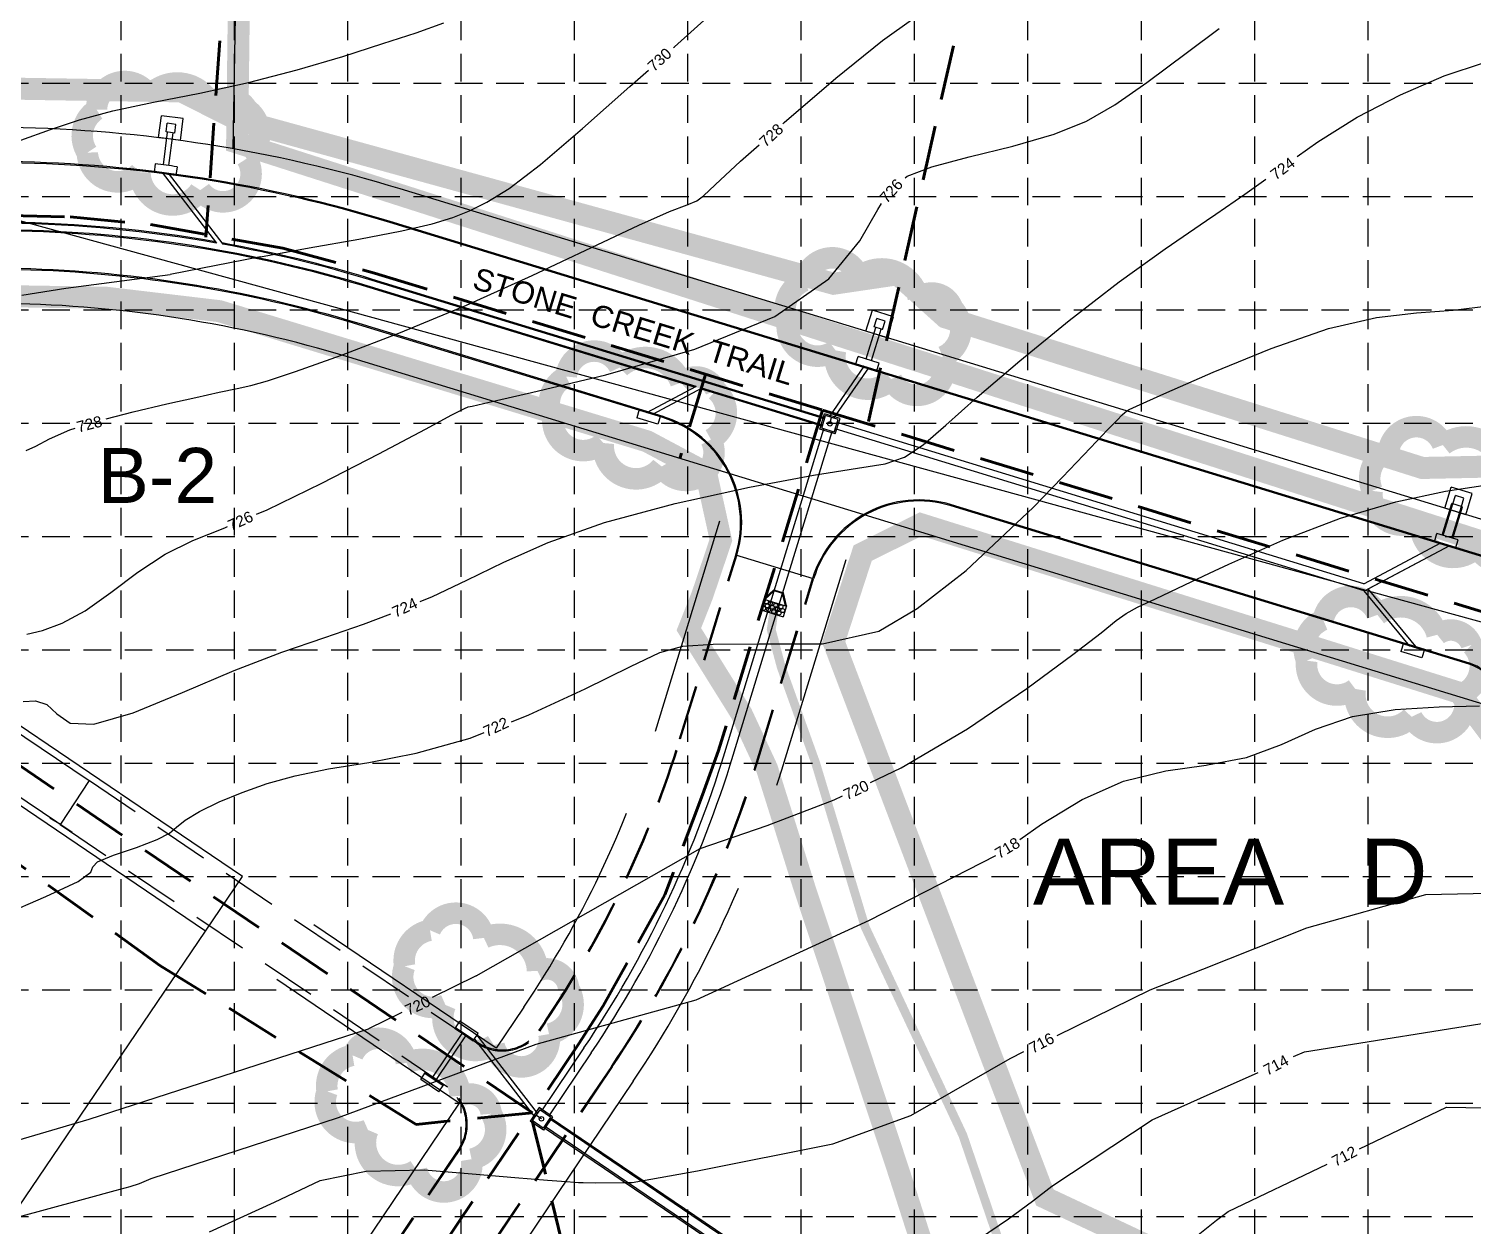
# Model space of a CAD drawing. Extents: x 3769 to 7071, y 3587 to 5652.
# Drawn here: x 5224 to 5880, y 4409 to 4953 of the extents above; entities that cross this region are included whole.
import ezdxf
from ezdxf.enums import TextEntityAlignment as Align

# ---------------------------------------------------------------- set-up
doc = ezdxf.new("R2010")
doc.units = 0
doc.header["$LTSCALE"] = 100
doc.header["$MEASUREMENT"] = 0
for name, pattern in [('CENTERX2', [4, 2.5, -0.5, 0.5, -0.5]), ('DASHED2', [0.375, 0.25, -0.125]), ('DASHEDX2', [1.5, 1, -0.5]), ('DIVIDE2', [0.625, 0.25, -0.125, 0, -0.125, 0, -0.125]), ('HIDDEN', [0.375, 0.25, -0.125])]:
    doc.linetypes.add(name, pattern=pattern)
doc.layers.get('0').update_dxf_attribs({"linetype": 'CONTINUOUS'})
for name, color, linetype in [('1 STORM PIPE', 5, 'CONTINUOUS'), ('ADJACENT', 3, 'CONTINUOUS'), ('BOUNDARY', 1, 'CONTINUOUS'), ('BTEXT', 5, 'CONTINUOUS'), ('DRAINAGE', 12, 'DASHED2'), ('EC', 43, 'CONTINUOUS'), ('FLOWLINE', 5, 'DIVIDE2'), ('GRID', 254, 'HIDDEN'), ('LEGEND', 7, 'CONTINUOUS'), ('Limits of disturbance', 1, 'CONTINUOUS'), ('LOTLINE', 5, 'CONTINUOUS'), ('PAVEMENT-FUTRE', 2, 'DASHED2'), ('PC', 43, 'CONTINUOUS'), ('ROAD', 7, 'CONTINUOUS')]:
    doc.layers.add(name, color=color, linetype=linetype)
doc.styles.get("Standard").update_dxf_attribs({"font": 'ARIAL.TTF'})

msp = doc.modelspace()

# ---------------------------------------------------------------- linework, layer by layer
at = {"color": 7}
for p, q in [((5892.16, 4711.09), (5387.69, 4865.32)), ((5892.3, 4711.57), (5387.84, 4865.8)), ((5511.59, 4776.72), (5373.51, 4818.94)), ((5511.74, 4777.2), (5373.66, 4819.42)), ((5877.98, 4664.71), (5642.6, 4736.67)), ((5878.12, 4665.19), (5642.75, 4737.15)), ((5580.17, 4703.47), (5544.79, 4714.29))]:
    msp.add_line(p, q, dxfattribs=at)
msp.add_lwpolyline([(5276.58, 5540.48), (6243.48, 4961.4), (6026.44, 4644.59), (5047.33, 4913.34), (5057.11, 5540.48)], dxfattribs=at)
for centre, radius, start, end in [((5205.25, 4268.59), 624, 73, 89.09194), ((5205.25, 4268.59), 624.5, 73, 89.09194), ((5205.25, 4268.59), 575.5, 73, 89.09194), ((5205.25, 4268.59), 576, 73, 89.09194), ((5496.97, 4728.91), 50, 343, 73), ((5496.97, 4728.91), 50.5, 343, 73), ((5627.99, 4688.85), 50.5, 73, 163), ((5627.99, 4688.85), 50, 73, 163), ((5872.13, 4645.58), 20, 16.79685, 73), ((5872.13, 4645.58), 20.5, 16.79685, 73)]:
    msp.add_arc(centre, radius, start, end, dxfattribs=at)
at = {"layer": '1 STORM PIPE'}
for p, q in [((5282.55, 4903.92), (5283.83, 4913.83)), ((5293.75, 4912.56), (5283.83, 4913.83)), ((5285.91, 4906.51), (5286.42, 4910.48)), ((5290.39, 4909.96), (5286.42, 4910.48)), ((5289.88, 4906), (5290.39, 4909.96)), ((5292.47, 4902.64), (5293.75, 4912.56)), ((5292.47, 4902.64), (5282.55, 4903.92)), ((5284.74, 4891.54), (5286.65, 4906.41)), ((5289.88, 4906), (5285.91, 4906.51)), ((5287.22, 4891.22), (5289.13, 4906.09)), ((5281.02, 4892), (5280.5, 4888.03)), ((5290.93, 4890.71), (5290.42, 4886.75)), ((5284.13, 4888.08), (5308.83, 4856.02)), ((5286.93, 4887.72), (5311.76, 4855.5)), ((5585.15, 4776.19), (5379.65, 4839.02)), ((5585.3, 4776.67), (5379.8, 4839.5)), ((5526.1, 4790.59), (5378.63, 4835.67)), ((5526.73, 4790.92), (5378.77, 4836.15)), ((5603.93, 4815.94), (5606.86, 4825.5)), ((5616.42, 4822.58), (5606.86, 4825.5)), ((5604.01, 4803.37), (5608.4, 4817.71)), ((5606.4, 4802.64), (5610.79, 4816.98)), ((5607.68, 4817.93), (5608.85, 4821.76)), ((5611.5, 4816.76), (5607.68, 4817.93)), ((5612.67, 4820.59), (5608.85, 4821.76)), ((5611.5, 4816.76), (5612.67, 4820.59)), ((5613.5, 4813.02), (5616.42, 4822.58)), ((5613.5, 4813.02), (5603.93, 4815.94)), ((5599.25, 4800.64), (5600.42, 4804.46)), ((5609.99, 4801.54), (5600.42, 4804.46)), ((5587.35, 4777.09), (5603.36, 4800.22)), ((5589.36, 4776.48), (5605.19, 4799.35)), ((5608.82, 4797.71), (5599.25, 4800.64)), ((5608.82, 4797.71), (5609.99, 4801.54)), ((5526.73, 4790.92), (5504.25, 4778.97)), ((5529.43, 4790.09), (5506.95, 4778.14)), ((5584.13, 4772.85), (5528.81, 4789.76)), ((5584.27, 4773.32), (5529.43, 4790.09)), ((5500.97, 4780.49), (5499.8, 4776.67)), ((5510.53, 4777.57), (5500.97, 4780.49)), ((5510.53, 4777.57), (5509.36, 4773.75)), ((5583, 4771.45), (5585.14, 4778.46)), ((5583.83, 4771.89), (5585.59, 4777.63)), ((5592.16, 4776.32), (5585.14, 4778.46)), ((5591.33, 4775.87), (5585.59, 4777.63)), ((5509.36, 4773.75), (5499.8, 4776.67)), ((5562.28, 4697.96), (5584.79, 4771.6)), ((5590.02, 4769.3), (5583, 4771.45)), ((5589.57, 4770.14), (5583.83, 4771.89)), ((5589.57, 4770.14), (5591.33, 4775.87)), ((5830.33, 4698.1), (5590.01, 4771.57)), ((5590.02, 4769.3), (5592.16, 4776.32)), ((5830.17, 4701.28), (5590.89, 4774.44)), ((5566.1, 4696.79), (5588.62, 4770.43)), ((5866.92, 4735.54), (5869.84, 4745.1)), ((5879.4, 4742.18), (5869.84, 4745.1)), ((5870.66, 4737.53), (5871.83, 4741.35)), ((5875.66, 4740.18), (5871.83, 4741.35)), ((5874.49, 4736.36), (5875.66, 4740.18)), ((5876.48, 4732.61), (5879.4, 4742.18)), ((5865.8, 4723.33), (5870.18, 4737.67)), ((5866.28, 4723.18), (5870.66, 4737.53)), ((5876.48, 4732.61), (5866.92, 4735.54)), ((5870.1, 4722.01), (5874.49, 4736.36)), ((5874.97, 4736.21), (5870.18, 4737.67)), ((5870.58, 4721.87), (5874.97, 4736.21)), ((5830.17, 4701.28), (5865.14, 4719.87)), ((5830.17, 4701.28), (5865.14, 4719.87)), ((5830.49, 4698.05), (5869.19, 4718.63)), ((5832.21, 4698.96), (5869.19, 4718.63)), ((5862.24, 4720.24), (5863.41, 4724.06)), ((5862.24, 4720.24), (5863.41, 4724.06)), ((5871.8, 4717.31), (5862.24, 4720.24)), ((5872.97, 4721.14), (5863.41, 4724.06)), ((5872.97, 4721.14), (5863.41, 4724.06)), ((5871.8, 4717.31), (5872.97, 4721.14)), ((5871.8, 4717.31), (5872.97, 4721.14)), ((5854.57, 4671.86), (5832.21, 4698.96)), ((5854.57, 4671.86), (5832.21, 4698.96)), ((5539.84, 4624.59), (5562.28, 4697.96)), ((5543.67, 4623.42), (5566.1, 4696.79)), ((5558.06, 4694.03), (5557.71, 4694.39)), ((5558.06, 4694.03), (5567.4, 4691.17)), ((5562.15, 4698.53), (5566.53, 4697.19)), ((5566.1, 4696.79), (5562.28, 4697.96)), ((5851.11, 4672.92), (5830.33, 4698.1)), ((5851.11, 4672.92), (5830.33, 4698.1)), ((5567.4, 4691.17), (5567.89, 4691.28)), ((5848.2, 4674.33), (5847.04, 4670.51)), ((5848.2, 4674.33), (5847.04, 4670.51)), ((5857.77, 4671.41), (5848.2, 4674.33)), ((5856.6, 4667.58), (5847.04, 4670.51)), ((5856.6, 4667.58), (5847.04, 4670.51)), ((5857.77, 4671.41), (5856.6, 4667.58)), ((5857.77, 4671.41), (5856.6, 4667.58)), ((5417.23, 4499.24), (5419.46, 4502.56)), ((5406.88, 4476.61), (5420.8, 4497.38)), ((5408.54, 4475.5), (5422.46, 4496.26)), ((5425.51, 4493.63), (5427.74, 4496.95)), ((5427.21, 4496.17), (5454.61, 4460.71)), ((5426.04, 4494.41), (5453.43, 4458.96)), ((5475.83, 4490.38), (5456.53, 4461.76)), ((5479.15, 4488.14), (5459.84, 4459.52)), ((5401.64, 4475.98), (5403.87, 4479.3)), ((5409.92, 4470.37), (5412.15, 4473.69)), ((5455.52, 4463.25), (5451.41, 4457.16)), ((5461.6, 4459.13), (5455.52, 4463.25)), ((5457.49, 4453.05), (5451.41, 4457.16)), ((5455.7, 4462.32), (5452.34, 4457.34)), ((5457.31, 4453.98), (5452.34, 4457.34)), ((5460.67, 4458.95), (5455.7, 4462.32)), ((5460.67, 4458.95), (5457.31, 4453.98)), ((5461.6, 4459.13), (5457.49, 4453.05)), ((5643.93, 4333.65), (5460.11, 4458.13)), ((5644.31, 4334.21), (5460.48, 4458.68)), ((5641.32, 4329.78), (5457.5, 4454.25)), ((5641.69, 4330.34), (5457.87, 4454.81))]:
    msp.add_line(p, q, dxfattribs=at)
at = {"layer": '1 STORM PIPE', "linetype": 'CENTERX2'}
for p, q in [((5587.58, 4773.88), (5588.35, 4776.78)), ((5456.51, 4458.15), (5454.02, 4459.83))]:
    msp.add_line(p, q, dxfattribs=at)
at = {"layer": '1 STORM PIPE', "linetype": 'Continuous'}
for p, q in [((5427.74, 4496.95), (5419.46, 4502.56)), ((5417.23, 4499.24), (5425.51, 4493.63)), ((5417.51, 4499.65), (5425.79, 4494.04)), ((5409.92, 4470.37), (5401.64, 4475.98)), ((5403.59, 4478.89), (5411.87, 4473.28)), ((5403.87, 4479.3), (5412.15, 4473.69))]:
    msp.add_line(p, q, dxfattribs=at)
at = {"layer": '1 STORM PIPE'}
for centre in [(5587.58, 4773.88), (5456.51, 4458.15)]:
    msp.add_circle(centre, 1, dxfattribs=at)
for centre, radius, start, end in [((5205.25, 4268.59), 628, 82.1584, 83.07076), ((5204.74, 4264.62), 628, 82.1584, 83.07076), ((5205.25, 4268.59), 596.5, 80.0004, 89.09194), ((5205.25, 4268.59), 597, 80.05295, 89.09194), ((5205.25, 4268.59), 593, 73, 89.09194), ((5205.25, 4268.59), 593.5, 73, 89.09194), ((5205.25, 4268.59), 597, 73, 79.76772), ((5205.25, 4268.59), 596.5, 73, 79.71464), ((5058.82, 4771.65), 503, 326, 343), ((5058.82, 4771.65), 507, 326, 343)]:
    msp.add_arc(centre, radius, start, end, dxfattribs=at)
at = {"layer": 'ADJACENT', "color": 7}
for p, q in [((5320.74, 4568.19), (5035.07, 4761.63)), ((5303.92, 4543.35), (5018.25, 4736.79)), ((5557.71, 4694.39), (5562.15, 4698.53)), ((5558.06, 4694.03), (5562.28, 4697.96)), ((5567.4, 4691.17), (5566.1, 4696.79)), ((5567.89, 4691.28), (5566.53, 4697.19)), ((5303.92, 4543.35), (5320.74, 4568.19)), ((5140.54, 4302.66), (5303.92, 4543.35))]:
    msp.add_line(p, q, dxfattribs=at)
at = {"layer": 'BOUNDARY', "color": 7}
msp.add_line((6138.23, 4568.93), (5368.98, 4804.12), dxfattribs=at)
msp.add_line((6138.23, 4568.93), (5368.98, 4804.12), dxfattribs=at)
msp.add_arc((5205.25, 4268.59), 560, 73, 89.09194, dxfattribs=at)
msp.add_arc((5205.25, 4268.59), 560, 73, 89.09194, dxfattribs=at)
at = {"layer": 'BTEXT', "color": 7}
for p, q in [((5557.71, 4694.39), (5556.18, 4689.37)), ((5556.18, 4689.37), (5566.35, 4686.26)), ((5567.89, 4691.28), (5566.35, 4686.26))]:
    msp.add_line(p, q, dxfattribs=at)
for centre in [(5558.69, 4693), (5559.1, 4691.22), (5560.56, 4692.31), (5562.93, 4691.51), (5557.45, 4690.05), (5559.7, 4689.4), (5561.36, 4690.57), (5562.08, 4688.6), (5563.73, 4689.77), (5564.48, 4687.91), (5565.33, 4690.83), (5566.13, 4689.08)]:
    msp.add_circle(centre, 0.914, dxfattribs=at)
at = {"layer": 'DRAINAGE', "color": 3, "lineweight": 80}
for p, q in [((5334.46, 5284.62), (5304.01, 4858.77)), ((5605.07, 4775.01), (5718.63, 5277.11)), ((5214.76, 4868.51), (5242.36, 4867.88)), ((5242.36, 4867.88), (5278.85, 4864.45)), ((5278.85, 4864.45), (5338.96, 4853.73)), ((5338.96, 4853.73), (5380.67, 4842.37)), ((5380.67, 4842.37), (5584.26, 4780.13)), ((5452.37, 4460.95), (4949.83, 4801.23)), ((5531.06, 4796.39), (5519.37, 4758.14)), ((5584.26, 4780.13), (5536.98, 4625.46)), ((5584.26, 4780.13), (6025.22, 4645.31)), ((5536.98, 4625.46), (5529.75, 4605.35)), ((5283.17, 4527.87), (5175.2, 4605.24)), ((5529.75, 4605.35), (5512.58, 4559.89)), ((5512.58, 4559.89), (5495.4, 4529.01)), ((5495.4, 4529.01), (5484.58, 4509.44)), ((5399.59, 4455.64), (5283.17, 4527.87)), ((5484.58, 4509.44), (5473.34, 4492.05)), ((5473.34, 4492.05), (5452.37, 4460.95)), ((5243.42, 4151.18), (5452.37, 4460.95)), ((5452.37, 4460.95), (5399.59, 4455.64)), ((5452.34, 4457.34), (5492.95, 4291.03))]:
    msp.add_line(p, q, dxfattribs=at)
at = {"layer": 'EC', "color": 44}
for p, q in [((5399.62, 4951.54, 732), (5412.1, 4956.15, 732)), ((5611.5, 4948.11, 728), (5625.71, 4958.26, 728)), ((5384.49, 4946.62, 732), (5399.62, 4951.54, 732)), ((5590.31, 4930.91, 728), (5611.5, 4948.11, 728)), ((5750.05, 4942.73, 726), (5764.41, 4953.49, 726)), ((5366.2, 4940.83, 732), (5384.49, 4946.62, 732)), ((5731.52, 4929.02, 726), (5750.05, 4942.73, 726)), ((5345.5, 4934.67, 732), (5366.2, 4940.83, 732)), ((5866.73, 4931.97, 724), (5884.97, 4938.07, 724)), ((5301.26, 4924.1, 732), (5323.47, 4928.91, 732)), ((5323.47, 4928.91, 732), (5345.5, 4934.67, 732)), ((5566.76, 4910.76, 728), (5590.31, 4930.91, 728)), ((5716.98, 4918.77, 726), (5731.52, 4929.02, 726)), ((5846.79, 4923.43, 724), (5866.73, 4931.97, 724)), ((5280.21, 4919.99, 732), (5301.26, 4924.1, 732)), ((5827.14, 4913.19, 724), (5846.79, 4923.43, 724)), ((5246.65, 4912.06, 732), (5261.73, 4916.11, 732)), ((5261.73, 4916.11, 732), (5280.21, 4919.99, 732)), ((5704.11, 4911.36, 726), (5716.98, 4918.77, 726)), ((5233.42, 4907.65, 732), (5246.65, 4912.06, 732)), ((5566.21, 4910.27, 728), (5566.76, 4910.76, 728)), ((5689.44, 4905.49, 726), (5704.11, 4911.36, 726)), ((5809.25, 4901.95, 724), (5827.14, 4913.19, 724)), ((5219.91, 4902.77, 732), (5233.42, 4907.65, 732)), ((5670.74, 4900.12, 726), (5689.44, 4905.49, 726)), ((5546.98, 4893.24, 728), (5555.37, 4900.67, 728)), ((5650.84, 4895.14, 726), (5670.74, 4900.12, 726)), ((5799.86, 4895.3, 724), (5809.25, 4901.95, 724)), ((5535.49, 4882.55, 728), (5546.98, 4893.24, 728)), ((5622.61, 4886.42, 726), (5633.83, 4890.66, 726)), ((5633.83, 4890.66, 726), (5650.84, 4895.14, 726)), ((5530.13, 4877.43, 728), (5535.49, 4882.55, 728)), ((5621.71, 4885.7, 726), (5622.61, 4886.42, 726)), ((5776.05, 4878.23, 724), (5785.59, 4885.12, 724)), ((5527.08, 4875.22, 728), (5530.13, 4877.43, 728)), ((5762.94, 4869.21, 724), (5776.05, 4878.23, 724)), ((5500.72, 4864.18, 728), (5514.75, 4870.31, 728)), ((5514.75, 4870.31, 728), (5522.79, 4873.45, 728)), ((5522.79, 4873.45, 728), (5527.08, 4875.22, 728)), ((5601.2, 4857.02, 726), (5609.33, 4871.31, 726)), ((5609.33, 4871.31, 726), (5611.04, 4873.93, 726)), ((5758.68, 4866.29, 724), (5762.94, 4869.21, 724)), ((5479.25, 4854.02, 728), (5500.72, 4864.18, 728)), ((5739.86, 4853.43, 724), (5758.68, 4866.29, 724)), ((5587.04, 4839.85, 726), (5601.2, 4857.02, 726)), ((5452.24, 4841.23, 728), (5479.25, 4854.02, 728)), ((5719.07, 4838.47, 724), (5739.86, 4853.43, 724)), ((5422.41, 4827.77, 728), (5452.24, 4841.23, 728)), ((5562.61, 4822.64, 726), (5587.04, 4839.85, 726)), ((5696.33, 4820.87, 724), (5719.07, 4838.47, 724)), ((5392.52, 4815.42, 728), (5422.41, 4827.77, 728)), ((5835.89, 4822.25, 722), (5854.08, 4824.38, 722)), ((5854.08, 4824.38, 722), (5870.8, 4825.6, 722)), ((5870.8, 4825.6, 722), (5887.91, 4827.59, 722)), ((5526.17, 4807.83, 726), (5562.61, 4822.64, 726)), ((5673.88, 4802.53, 724), (5696.33, 4820.87, 724)), ((5788.07, 4808.2, 722), (5814.17, 4817.24, 722)), ((5814.17, 4817.24, 722), (5835.89, 4822.25, 722)), ((5365.62, 4805.14, 728), (5392.52, 4815.42, 728)), ((5344.81, 4797.67, 728), (5365.62, 4805.14, 728)), ((5485.81, 4796.21, 726), (5526.17, 4807.83, 726)), ((5761.76, 4797.45, 722), (5788.07, 4808.2, 722)), ((5332, 4793.39, 728), (5344.81, 4797.67, 728)), ((5654.55, 4785.98, 724), (5673.88, 4802.53, 724)), ((5740.61, 4788.15, 722), (5761.69, 4797.42, 722)), ((5761.69, 4797.42, 722), (5761.76, 4797.45, 722)), ((5318.25, 4789.95, 728), (5324.46, 4791.28, 728)), ((5324.46, 4791.28, 728), (5332, 4793.39, 728)), ((5452.06, 4788.16, 726), (5485.81, 4796.21, 726)), ((5286.25, 4782.96, 728), (5299.45, 4785.93, 728)), ((5299.45, 4785.93, 728), (5310.12, 4788.25, 728)), ((5310.12, 4788.25, 728), (5318.25, 4789.95, 728)), ((5432.78, 4783.76, 726), (5452.06, 4788.16, 726)), ((5640.31, 4773.27, 724), (5654.55, 4785.98, 724)), ((5728.55, 4782.7, 722), (5740.61, 4788.15, 722)), ((5258.79, 4776.2, 728), (5270.96, 4779.37, 728)), ((5270.96, 4779.37, 728), (5286.25, 4782.96, 728)), ((5403.79, 4771.55, 726), (5415.8, 4777.93, 726)), ((5415.8, 4777.93, 726), (5420.63, 4780.45, 726)), ((5420.63, 4780.45, 726), (5421.78, 4781.02, 726)), ((5421.78, 4781.02, 726), (5422.21, 4781.22, 726)), ((5422.21, 4781.22, 726), (5422.65, 4781.4, 726)), ((5422.65, 4781.4, 726), (5423.24, 4781.58, 726)), ((5423.24, 4781.58, 726), (5425.05, 4782, 726)), ((5425.05, 4782, 726), (5432.78, 4783.76, 726)), ((5718.09, 4775.61, 722), (5720.44, 4777.99, 722)), ((5720.44, 4777.99, 722), (5721.61, 4779.1, 722)), ((5721.61, 4779.1, 722), (5722.28, 4779.62, 722)), ((5722.28, 4779.62, 722), (5723.6, 4780.36, 722)), ((5723.6, 4780.36, 722), (5728.55, 4782.7, 722)), ((5232.92, 4767.08, 728), (5242.26, 4771.15, 728)), ((5242.26, 4771.15, 728), (5244.68, 4771.92, 728)), ((5382.64, 4760.33, 726), (5403.79, 4771.55, 726)), ((5629.96, 4764.37, 724), (5640.31, 4773.27, 724)), ((5705.96, 4763.03, 722), (5713.73, 4771.12, 722)), ((5713.73, 4771.12, 722), (5718.09, 4775.61, 722)), ((5226.72, 4763.72, 728), (5232.92, 4767.08, 728)), ((5621.49, 4758.79, 724), (5629.96, 4764.37, 724)), ((5222.31, 4761.73, 728), (5226.72, 4763.72, 728)), ((5356.7, 4746.92, 726), (5382.64, 4760.33, 726)), ((5612.63, 4755.78, 724), (5621.49, 4758.79, 724)), ((5693.21, 4749.72, 722), (5705.96, 4763.03, 722)), ((5580.18, 4750.63, 724), (5600.05, 4753.69, 724)), ((5600.05, 4753.69, 724), (5612.63, 4755.78, 724)), ((5331.87, 4734.87, 726), (5356.7, 4746.92, 726)), ((5517.33, 4737.72, 724), (5551.07, 4745.18, 724)), ((5551.07, 4745.18, 724), (5580.18, 4750.63, 724)), ((5679.92, 4735.84, 722), (5693.21, 4749.72, 722)), ((5326.98, 4732.79, 726), (5331.87, 4734.87, 726)), ((5485.19, 4729.07, 724), (5517.33, 4737.72, 724)), ((5649.5, 4707.28, 722), (5679.92, 4735.84, 722)), ((5298.06, 4720.89, 726), (5312.69, 4726.72, 726)), ((5312.69, 4726.72, 726), (5313.83, 4727.21, 726)), ((5459.49, 4720.01, 724), (5485.19, 4729.07, 724)), ((5285.54, 4714.75, 726), (5298.06, 4720.89, 726)), ((5439.38, 4711.09, 724), (5459.49, 4720.01, 724)), ((5273.13, 4706.45, 726), (5285.54, 4714.75, 726)), ((5260.86, 4697.21, 726), (5273.13, 4706.45, 726)), ((5422.58, 4702.81, 724), (5439.38, 4711.09, 724)), ((5627.15, 4689.99, 722), (5649.5, 4707.28, 722)), ((5407.06, 4695.53, 724), (5422.58, 4702.81, 724)), ((5249.23, 4689.01, 726), (5260.86, 4697.21, 726)), ((5401.44, 4693.15, 724), (5407.06, 4695.53, 724)), ((5238.73, 4683.38, 726), (5249.23, 4689.01, 726)), ((5375.62, 4682.96, 724), (5388.05, 4687.65, 724)), ((5609.82, 4679.68, 722), (5627.15, 4689.99, 722)), ((5222.61, 4678.37, 726), (5229.73, 4680.07, 726)), ((5229.73, 4680.07, 726), (5238.73, 4683.38, 726)), ((5358.02, 4676.89, 724), (5375.62, 4682.96, 724)), ((5584.26, 4674, 722), (5609.82, 4679.68, 722)), ((5338.54, 4670.1, 724), (5358.02, 4676.89, 724)), ((5510.29, 4669.95, 722), (5520.81, 4672.85, 722)), ((5520.81, 4672.85, 722), (5534.54, 4673.81, 722)), ((5534.54, 4673.81, 722), (5555.44, 4674.03, 722)), ((5555.44, 4674.03, 722), (5579.28, 4674, 722)), ((5579.28, 4674, 722), (5584.26, 4674, 722)), ((5316.89, 4661.8, 724), (5338.54, 4670.1, 724)), ((5496.94, 4663.73, 722), (5510.29, 4669.95, 722)), ((5293.43, 4651.84, 724), (5316.89, 4661.8, 724)), ((5476.38, 4653.54, 722), (5496.94, 4663.73, 722)), ((5450.83, 4641.66, 722), (5476.38, 4653.54, 722)), ((5220.96, 4647.7, 724), (5226.57, 4648.02, 724)), ((5226.57, 4648.02, 724), (5231.82, 4646.33, 724)), ((5231.82, 4646.33, 724), (5236.24, 4642.1, 724)), ((5271.02, 4642.68, 724), (5293.43, 4651.84, 724)), ((5236.24, 4642.1, 724), (5242.29, 4637.98, 724)), ((5253.18, 4637.39, 724), (5271.02, 4642.68, 724)), ((5442.85, 4638.51, 722), (5450.83, 4641.66, 722)), ((5808.26, 4635.16, 718), (5825.09, 4641.01, 718)), ((5825.09, 4641.01, 718), (5844.39, 4644.18, 718)), ((5844.39, 4644.18, 718), (5864.42, 4645.36, 718)), ((5864.42, 4645.36, 718), (5882.75, 4645.81, 718)), ((5242.29, 4637.98, 724), (5253.18, 4637.39, 724)), ((5424.16, 4631.14, 722), (5430.54, 4633.66, 722)), ((5792.79, 4628.23, 718), (5808.26, 4635.16, 718)), ((5399.63, 4624.22, 722), (5424.16, 4631.14, 722)), ((5776.89, 4622.37, 718), (5792.79, 4628.23, 718)), ((5359.69, 4617.12, 722), (5378.06, 4620.08, 722)), ((5378.06, 4620.08, 722), (5399.63, 4624.22, 722)), ((5759.2, 4618.96, 718), (5776.89, 4622.37, 718)), ((5331.81, 4610.44, 722), (5344.53, 4613.99, 722)), ((5344.53, 4613.99, 722), (5359.69, 4617.12, 722)), ((5720.97, 4611.63, 718), (5740.24, 4616.23, 718)), ((5740.24, 4616.23, 718), (5758.57, 4618.87, 718)), ((5758.57, 4618.87, 718), (5759.2, 4618.96, 718)), ((5320.56, 4606.45, 722), (5331.81, 4610.44, 722)), ((5702.16, 4603.29, 718), (5720.97, 4611.63, 718)), ((5301.14, 4597.76, 722), (5310.12, 4602.1, 722)), ((5310.12, 4602.1, 722), (5320.56, 4606.45, 722)), ((5683.78, 4591.99, 718), (5702.16, 4603.29, 718)), ((5290.72, 4590.74, 722), (5294.56, 4593.87, 722)), ((5294.56, 4593.87, 722), (5301.14, 4597.76, 722)), ((5281.94, 4585, 722), (5287.44, 4587.97, 722)), ((5287.44, 4587.97, 722), (5290.72, 4590.74, 722)), ((5673.86, 4585.02, 718), (5683.78, 4591.99, 718)), ((5262.13, 4577.9, 722), (5272.54, 4581.5, 722)), ((5272.54, 4581.5, 722), (5281.94, 4585, 722)), ((5252.69, 4572.63, 722), (5254.73, 4574.84, 722)), ((5254.73, 4574.84, 722), (5262.13, 4577.9, 722)), ((5605.52, 4548.43, 718), (5662.92, 4577.84, 718)), ((5245.95, 4566, 722), (5251.74, 4570.16, 722)), ((5251.74, 4570.16, 722), (5252.69, 4572.63, 722)), ((5231.35, 4559.19, 722), (5245.95, 4566, 722)), ((5858.36, 4560.1, 716), (6009.78, 4563.5, 716)), ((5211.75, 4550.75, 722), (5231.35, 4559.19, 722)), ((5804.22, 4544.96, 716), (5858.36, 4560.1, 716)), ((5526.87, 4512.26, 718), (5605.52, 4548.43, 718)), ((5756.95, 4526.17, 716), (5804.22, 4544.96, 716)), ((5733.14, 4516.7, 716), (5756.95, 4526.17, 716)), ((5690.76, 4496.03, 716), (5733.14, 4516.7, 716)), ((5454.07, 4492.08, 718), (5526.87, 4512.26, 718)), ((5803.24, 4488.66, 714), (5894.51, 4503.16, 714)), ((5364.33, 4458.78, 718), (5454.07, 4492.08, 718)), ((5669.44, 4485.64, 716), (5675.75, 4488.72, 716)), ((5798.24, 4486.43, 714), (5803.24, 4488.66, 714)), ((5624.4, 4459.61, 716), (5669.44, 4485.64, 716)), ((5755.93, 4467.51, 714), (5782.19, 4479.25, 714)), ((5733.97, 4457.69, 714), (5755.93, 4467.51, 714)), ((5828.28, 4444.54, 712), (5867.81, 4463.4, 712)), ((5867.81, 4463.4, 712), (5938.38, 4462.17, 712)), ((5279.18, 4431.04, 718), (5364.33, 4458.78, 718)), ((5588.88, 4446.82, 716), (5624.4, 4459.61, 716)), ((5688.44, 4427.59, 714), (5733.97, 4457.69, 714)), ((5527.37, 4434.48, 716), (5588.88, 4446.82, 716)), ((5768.58, 4416.06, 712), (5813.56, 4437.52, 712)), ((5273.82, 4428.81, 718), (5278.18, 4430.59, 718)), ((5278.18, 4430.59, 718), (5279.18, 4431.04, 718)), ((5335.25, 4420.3, 716), (5355.92, 4430.15, 716)), ((5355.92, 4430.15, 716), (5376.9, 4434.43, 716)), ((5376.9, 4434.43, 716), (5403.16, 4434.96, 716)), ((5403.16, 4434.96, 716), (5424.99, 4433.11, 716)), ((5424.99, 4433.11, 716), (5444.47, 4431.47, 716)), ((5444.47, 4431.47, 716), (5459.22, 4430.26, 716)), ((5459.22, 4430.26, 716), (5467.7, 4429.62, 716)), ((5467.7, 4429.62, 716), (5471.57, 4429.37, 716)), ((5497.65, 4429.24, 716), (5527.37, 4434.48, 716)), ((5250.08, 4422.14, 718), (5262.74, 4425.58, 718)), ((5262.74, 4425.58, 718), (5269.57, 4427.44, 718)), ((5269.57, 4427.44, 718), (5273.82, 4428.81, 718)), ((5471.57, 4429.37, 716), (5473.31, 4429.29, 716)), ((5473.31, 4429.29, 716), (5475.49, 4429.18, 716)), ((5475.49, 4429.18, 716), (5481.17, 4429.11, 716)), ((5481.17, 4429.11, 716), (5493.47, 4429.19, 716)), ((5493.47, 4429.19, 716), (5497.65, 4429.24, 716)), ((5679.61, 4420.71, 714), (5688.44, 4427.59, 714)), ((5204.18, 4409.68, 718), (5229.56, 4416.45, 718)), ((5229.56, 4416.45, 718), (5250.08, 4422.14, 718)), ((5305.74, 4406.85, 716), (5335.25, 4420.3, 716)), ((5668.76, 4412.7, 714), (5679.61, 4420.71, 714)), ((5655.52, 4403.74, 714), (5668.76, 4412.7, 714)), ((5754.85, 4405.49, 712), (5763.23, 4412.15, 712)), ((5763.23, 4412.15, 712), (5768.58, 4416.06, 712))]:
    msp.add_line(p, q, dxfattribs=at)
at = {"layer": 'FLOWLINE', "color": 5, "linetype": 'Continuous', "const_width": 4}
msp.add_lwpolyline([(5671.75, 4239.29), (5685.4, 4303.64), (5678.71, 4360.52), (5647.98, 4450.71), (5603.59, 4545.29), (5581.04, 4619.98), (5565.47, 4663.37), (5560.92, 4680.42), (5562.73, 4692.6)], dxfattribs=at)
at = {"layer": 'GRID', "color": 252, "linetype": 'HIDDEN', "ltscale": 0.5}
for p, q in [((5265.43, 5598.22), (5265.43, 3795.49)), ((5316.93, 5598.22), (5316.93, 3795.49)), ((5368.43, 5598.22), (5368.43, 3795.49)), ((5419.93, 5598.22), (5419.93, 3795.49)), ((5471.43, 5598.22), (5471.43, 3795.49)), ((5522.93, 5598.22), (5522.93, 3795.49)), ((5574.43, 5598.22), (5574.43, 3795.49)), ((5625.93, 5598.22), (5625.93, 3795.49)), ((5677.43, 5598.22), (5677.43, 3795.49)), ((5728.93, 5598.22), (5728.93, 3795.49)), ((5780.43, 5598.22), (5780.43, 3795.49)), ((5831.93, 5598.22), (5831.93, 3795.49)), ((3823.43, 4928.72), (7016.43, 4928.72)), ((3823.43, 4877.22), (7016.43, 4877.22)), ((3823.43, 4825.72), (7016.43, 4825.72)), ((3823.43, 4774.22), (7016.43, 4774.22)), ((3823.43, 4722.72), (7016.43, 4722.72)), ((3823.43, 4671.22), (7016.43, 4671.22)), ((3823.43, 4619.72), (7016.43, 4619.72)), ((3823.43, 4568.22), (7016.43, 4568.22)), ((3823.43, 4516.72), (7016.43, 4516.72)), ((3823.43, 4465.22), (7016.43, 4465.22)), ((3823.43, 4413.72), (7016.43, 4413.72))]:
    msp.add_line(p, q, dxfattribs=at)
at = {"layer": 'LEGEND', "color": 170, "ltscale": 100, "const_width": 9.77}
for points in [[(5278.23, 4923.06, 0.520567), (5278.23, 4923.06, 0.765195), (5254.35, 4916.66, 0.417879), (5250.14, 4897.1, 0.6649), (5274.08, 4888.2, 0.744833), (5301.47, 4880.07, 0.975642), (5322.56, 4894.4, 0.520567), (5322.72, 4916.91, 0.520567), (5306.57, 4918.76, 0.540264), (5278.23, 4923.06)], [(5600.72, 4840.78, 0.520567), (5600.72, 4840.78, 0.765195), (5576.06, 4838.95, 0.417879), (5568.28, 4820.51, 0.6649), (5590.13, 4807.3, 0.744833), (5615.53, 4794.21, 0.975642), (5638.92, 4804.36, 0.520567), (5643.28, 4826.44, 0.520567), (5627.75, 4831.27, 0.540264), (5600.72, 4840.78)], [(5492.09, 4799.51, 0.520567), (5492.09, 4799.51, 0.765195), (5467.7, 4795.4, 0.417879), (5461.67, 4776.32, 0.6649), (5484.65, 4765.19, 0.744833), (5511.15, 4754.51, 0.975642), (5533.5, 4766.78, 0.520567), (5535.8, 4789.17, 0.520567), (5519.89, 4792.54, 0.540264), (5492.09, 4799.51)], [(5866.09, 4764.27, 0.520567), (5866.09, 4764.27, 0.765195), (5841.46, 4762.03, 0.417879), (5834, 4743.46, 0.6649), (5856.06, 4730.62, 0.744833), (5881.67, 4717.95, 0.975642), (5904.89, 4728.49, 0.520567), (5908.88, 4750.64, 0.520567), (5893.28, 4755.21, 0.540264), (5866.09, 4764.27)], [(5836.33, 4687.12, 0.520567), (5836.33, 4687.12, 0.765195), (5811.7, 4684.88, 0.417879), (5804.23, 4666.32, 0.6649), (5826.3, 4653.47, 0.744833), (5851.91, 4640.8, 0.975642), (5875.13, 4651.34, 0.520567), (5879.12, 4673.49, 0.520567), (5863.52, 4678.06, 0.540264), (5836.33, 4687.12)], [(5430.35, 4540.37, 0.520567), (5430.35, 4540.37, 0.765195), (5405.87, 4543.83, 0.417879), (5394.34, 4527.48, 0.6649), (5412.88, 4509.91, 0.744833), (5434.91, 4491.71, 0.975642), (5459.92, 4496.65, 0.520567), (5468.88, 4517.3, 0.520567), (5454.74, 4525.32, 0.540264), (5430.35, 4540.37)], [(5395.16, 4483.56, 0.520567), (5395.16, 4483.56, 0.765195), (5370.67, 4487.02, 0.417879), (5359.15, 4470.66, 0.6649), (5377.69, 4453.1, 0.744833), (5399.71, 4434.9, 0.975642), (5424.73, 4439.83, 0.520567), (5433.69, 4460.48, 0.520567), (5419.55, 4468.51, 0.540264), (5395.16, 4483.56)]]:
    msp.add_lwpolyline(points, format="xyb", close=True, dxfattribs=at)
at = {"layer": 'Limits of disturbance', "color": 13, "linetype": 'DASHED2', "ltscale": 0.8, "const_width": 10}
msp.add_lwpolyline([(5318.23, 4901.66), (5325.97, 5511.77), (6244.06, 4955), (6043.77, 4659.01), (5978.15, 4734.02), (5888.31, 4718.95)], close=True, dxfattribs=at)
at = {"layer": 'Limits of disturbance', "color": 1, "linetype": 'DASHED2', "const_width": 10}
for points in [[(5888.96, 4754.52), (5856.76, 4753.85), (5640.08, 4822.28), (5618.32, 4841.85), (5589.23, 4837.55), (5318.61, 4911.99), (5292.89, 4924.95), (5012.16, 4929.49)], [(5035.32, 4834.8), (5258.85, 4831.18), (5310.16, 4825.09), (5504.48, 4765.97), (5531.29, 4751.66), (5538.04, 4721.06), (5529.59, 4696.06), (5523.47, 4680.59), (5547.41, 4642.21), (5558.98, 4617.31), (5575.84, 4563.61), (5618.51, 4435.14), (5639.42, 4370.28)], [(5824.79, 4356.85), (5685.29, 4422.38), (5589.3, 4674.76), (5602.46, 4715.18), (5628.8, 4728.33), (5873.58, 4651.72), (5907.08, 4607.02)]]:
    msp.add_lwpolyline(points, dxfattribs=at)
at = {"layer": 'LOTLINE', "color": 7}
for p, q in [((5326.97, 5512.64), (5316.26, 4898.89)), ((6048.65, 4679.98), (5392.37, 4880.62))]:
    msp.add_line(p, q, dxfattribs=at)
at = {"layer": 'LOTLINE', "color": 7, "linetype": 'DASHEDX2'}
for p, q in [((5508.29, 4634.23), (5543.88, 4750.64)), ((5565.66, 4616.69), (5601.25, 4733.1)), ((5435.91, 4490.21), (5320.74, 4568.19)), ((5419.14, 4465.34), (5303.92, 4543.35)), ((5448.47, 4508.83), (5435.91, 4490.21)), ((5498.21, 4475.28), (5310.55, 4197.05)), ((5419.14, 4465.34), (5257.43, 4225.6))]:
    msp.add_line(p, q, dxfattribs=at)
at = {"layer": 'LOTLINE', "color": 7}
msp.add_arc((5205.25, 4268.59), 640, 73, 89.09194, dxfattribs=at)
at = {"layer": 'LOTLINE', "color": 7, "linetype": 'DASHEDX2'}
for radius in [470, 530]:
    msp.add_arc((5058.82, 4771.65), radius, 326, 343, dxfattribs=at)
at = {"layer": 'PAVEMENT-FUTRE', "color": 7}
for p, q in [((5519.28, 4630.87), (5544.79, 4714.29)), ((5519.76, 4630.73), (5545.27, 4714.14)), ((5554.19, 4620.2), (5579.69, 4703.62)), ((5554.67, 4620.05), (5580.17, 4703.47)), ((5427.17, 4492.51), (5251, 4611.8)), ((5413.81, 4472.57), (5237.77, 4591.77)), ((5458, 4502.4), (5455.24, 4498.3)), ((5458.42, 4502.12), (5455.65, 4498.02)), ((5488.68, 4481.71), (5292.96, 4191.55)), ((5488.26, 4481.99), (5299.92, 4202.76)), ((5418.89, 4444.41), (5262.36, 4212.34)), ((5419.31, 4444.13), (5268.05, 4219.89))]:
    msp.add_line(p, q, dxfattribs=at)
for centre, radius, start, end in [((5058.82, 4771.65), 481.5, 326, 343), ((5058.82, 4771.65), 482, 326, 343), ((5058.82, 4771.65), 518, 326, 343), ((5058.82, 4771.65), 518.5, 326, 343), ((5438.66, 4509.48), 20.5, 235.89705, 326), ((5438.66, 4509.48), 20, 235.89705, 326), ((5402.31, 4455.6), 20, 326, 55.89705), ((5402.31, 4455.6), 20.5, 326, 55.89705)]:
    msp.add_arc(centre, radius, start, end, dxfattribs=at)
at = {"layer": 'PC', "color": 44}
for p, q in [((5516.89, 4945.25, 730), (5533.31, 4959.83, 730)), ((5516.52, 4944.92, 730), (5516.89, 4945.25, 730)), ((5496.69, 4927.11, 730), (5505.09, 4934.65, 730)), ((5475.21, 4908.02, 730), (5496.69, 4927.11, 730)), ((5456.03, 4891.69, 730), (5475.21, 4908.02, 730)), ((5441.82, 4880.88, 730), (5456.03, 4891.69, 730)), ((5431.69, 4874.55, 730), (5441.82, 4880.88, 730)), ((5416.29, 4867.69, 730), (5423.81, 4870.73, 730)), ((5423.81, 4870.73, 730), (5431.69, 4874.55, 730)), ((5393.07, 4861.59, 730), (5406.83, 4864.78, 730)), ((5406.83, 4864.78, 730), (5416.29, 4867.69, 730)), ((5351, 4853.8, 730), (5373.6, 4857.85, 730)), ((5373.6, 4857.85, 730), (5393.07, 4861.59, 730)), ((5328.79, 4849.8, 730), (5287.78, 4841.76, 730)), ((5328.79, 4849.8, 730), (5351, 4853.8, 730)), ((5335.32, 4851.04, 730), (5335.82, 4851.13, 730)), ((5337.99, 4851.5, 730), (5340.49, 4851.97, 730)), ((5240.46, 4835.51, 730), (5287.78, 4841.76, 730)), ((5220.47, 4832.33, 730), (5240.46, 4835.51, 730)), ((5867.29, 4743.27, 720), (5886.22, 4746.13, 720)), ((5819.54, 4731.02, 720), (5844.66, 4738.42, 720)), ((5844.66, 4738.42, 720), (5867.29, 4743.27, 720)), ((5793.41, 4720.99, 720), (5819.54, 4731.02, 720)), ((5768.89, 4710.13, 720), (5793.41, 4720.99, 720)), ((5748.89, 4700.72, 720), (5760.09, 4705.99, 720)), ((5760.09, 4705.99, 720), (5768.89, 4710.13, 720)), ((5735.47, 4694.45, 720), (5748.89, 4700.72, 720)), ((5727.29, 4690.57, 720), (5735.47, 4694.45, 720)), ((5717.71, 4684.51, 720), (5722.17, 4687.74, 720)), ((5722.17, 4687.74, 720), (5727.29, 4690.57, 720)), ((5697.98, 4669.05, 720), (5710.76, 4678.96, 720)), ((5710.76, 4678.96, 720), (5717.71, 4684.51, 720)), ((5677.06, 4653.65, 720), (5697.98, 4669.05, 720)), ((5650.04, 4635.35, 720), (5677.06, 4653.65, 720)), ((5620.01, 4617.62, 720), (5650.04, 4635.35, 720)), ((5606.02, 4610.97, 720), (5620.01, 4617.62, 720)), ((5559.09, 4591.36, 720), (5589.52, 4603.14, 720)), ((5589.52, 4603.14, 720), (5593.25, 4604.91, 720)), ((5528.68, 4580.95, 720), (5559.09, 4591.36, 720)), ((5426.8, 4523.08, 720), (5528.68, 4580.95, 720)), ((5426.8, 4523.08, 720), (5406.91, 4513.28, 720)), ((5393.13, 4506.5, 720), (5377.99, 4499.04, 720)), ((5251, 4458.08, 720), (5377.99, 4499.04, 720)), ((5165.51, 4432.81, 720), (5251, 4458.08, 720))]:
    msp.add_line(p, q, dxfattribs=at)
at = {"layer": 'ROAD', "color": 7}
for p, q in [((5214.35, 4636.55), (5251.04, 4611.87)), ((5206.61, 4613.05), (5243.3, 4588.37)), ((5251.04, 4611.87), (5237.96, 4592.06)), ((5233.14, 4594.95), (5237.96, 4592.06))]:
    msp.add_line(p, q, dxfattribs=at)

# ---------------------------------------------------------------- texts
at = {"layer": 'BOUNDARY', "color": 7, "linetype": 'Continuous'}
msp.add_text('AREA   D', height=30, dxfattribs=at).set_placement((5769.5, 4555.51), align=Align.CENTER)
at = {"layer": 'BTEXT', "color": 7, "linetype": 'Continuous'}
msp.add_text('STONE  CREEK  TRAIL', height=10, rotation=342.97833, dxfattribs=at).set_placement((5496.89, 4813.44), align=Align.CENTER)
at = {"layer": 'DRAINAGE', "color": 7, "lineweight": 80}
msp.add_text(' B-2', height=25, dxfattribs=at).set_placement((5277.15, 4737.95), align=Align.CENTER)
at = {"layer": 'EC', "color": 44}
for s, rotation, p in [('730', 42.58232, (5510.18, 4939.35, 730)), ('728', 42.58232, (5560.91, 4905.04, 730)), ('724', 36.9126, (5793.27, 4889.89, 730)), ('726', 48.3589, (5615.43, 4879.74, 730)), ('728', 14.70015, (5251.1, 4773.79, 730)), ('726', 24.7508, (5319.71, 4729.81, 730)), ('724', 24.7508, (5394.38, 4690.47, 730)), ('722', 24.7508, (5435.79, 4636.2, 730)), ('720', 24.7508, (5599.5, 4607.58, 730)), ('718', 30.86025, (5668.21, 4581.23, 730)), ('720', 24.7508, (5400.22, 4509.59, 720)), ('716', 27.78585, (5683.74, 4492.63, 730)), ('714', 27.78585, (5790.27, 4482.59, 730)), ('712', 27.78585, (5821.31, 4441.18, 730))]:
    msp.add_text(s, height=5, rotation=rotation, dxfattribs=at).set_placement(p, align=Align.MIDDLE_CENTER)

doc.saveas('drawing.dxf')
